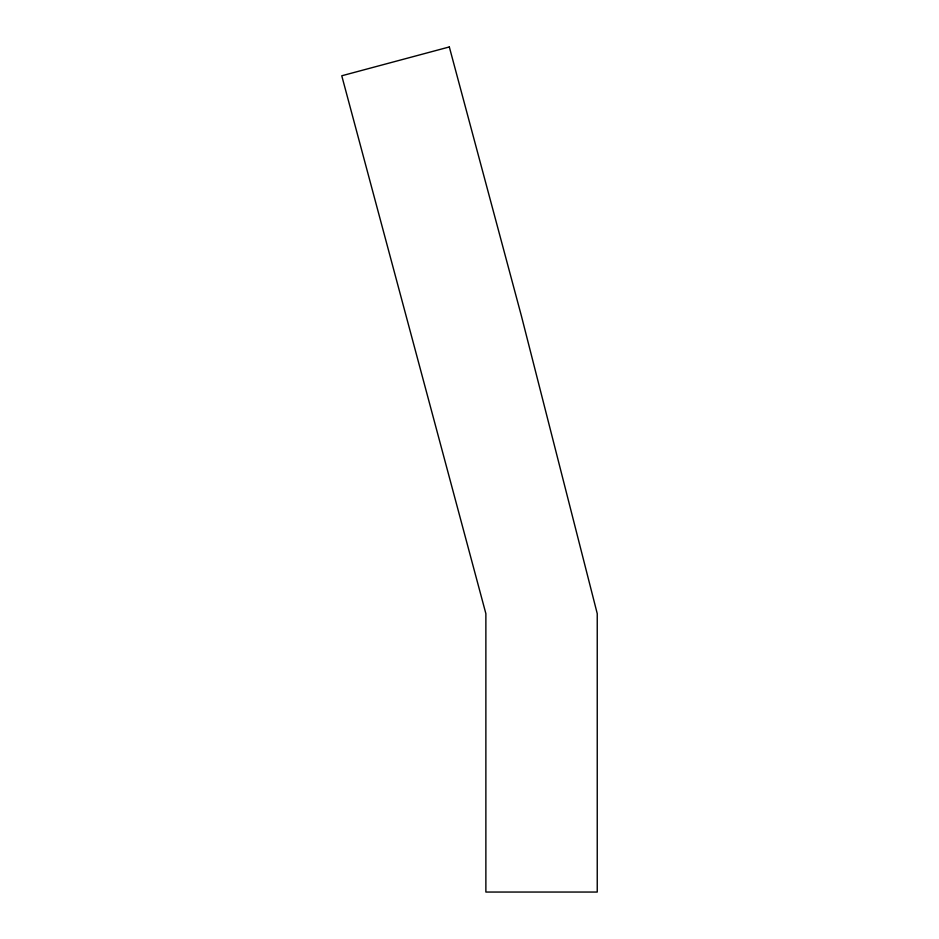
<?xml version="1.0" encoding="UTF-8"?>
<svg xmlns="http://www.w3.org/2000/svg" width="939" height="939" viewBox="0 0 939 939"><rect width="100%" height="100%" fill="white"/><g stroke="black" fill="none" stroke-linecap="round" stroke-linejoin="round"><path stroke-width="1.41" d="M449.323 46.95L341.761 75.777L485.874 613.636L485.874 892.05L597.239 892.05L597.239 613.636L521.391 315.88L449.323 46.95"/></g></svg>
